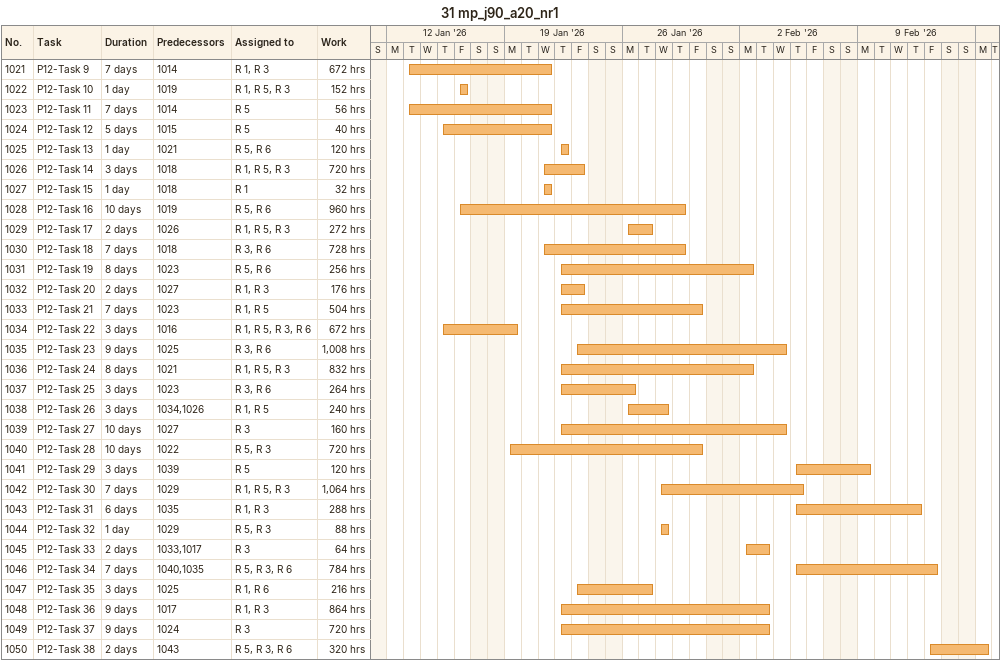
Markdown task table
31 mp_j90_a20_nr1

| ID | Task | Duration | Start | Finish | Predecessors | Resources | Work (h) |
|---|---|---|---|---|---|---|---|
| 1021 | P12-Task 9 | 7d | 2026-01-13 | 2026-01-21 | 1014 | R 1, R 3 | 672 |
| 1022 | P12-Task 10 | 1d | 2026-01-16 | 2026-01-16 | 1019 | R 1, R 5, R 3 | 152 |
| 1023 | P12-Task 11 | 7d | 2026-01-13 | 2026-01-21 | 1014 | R 5 | 56 |
| 1024 | P12-Task 12 | 5d | 2026-01-15 | 2026-01-21 | 1015 | R 5 | 40 |
| 1025 | P12-Task 13 | 1d | 2026-01-22 | 2026-01-22 | 1021 | R 5, R 6 | 120 |
| 1026 | P12-Task 14 | 3d | 2026-01-21 | 2026-01-23 | 1018 | R 1, R 5, R 3 | 720 |
| 1027 | P12-Task 15 | 1d | 2026-01-21 | 2026-01-21 | 1018 | R 1 | 32 |
| 1028 | P12-Task 16 | 10d | 2026-01-16 | 2026-01-29 | 1019 | R 5, R 6 | 960 |
| 1029 | P12-Task 17 | 2d | 2026-01-26 | 2026-01-27 | 1026 | R 1, R 5, R 3 | 272 |
| 1030 | P12-Task 18 | 7d | 2026-01-21 | 2026-01-29 | 1018 | R 3, R 6 | 728 |
| 1031 | P12-Task 19 | 8d | 2026-01-22 | 2026-02-02 | 1023 | R 5, R 6 | 256 |
| 1032 | P12-Task 20 | 2d | 2026-01-22 | 2026-01-23 | 1027 | R 1, R 3 | 176 |
| 1033 | P12-Task 21 | 7d | 2026-01-22 | 2026-01-30 | 1023 | R 1, R 5 | 504 |
| 1034 | P12-Task 22 | 3d | 2026-01-15 | 2026-01-19 | 1016 | R 1, R 5, R 3, R 6 | 672 |
| 1035 | P12-Task 23 | 9d | 2026-01-23 | 2026-02-04 | 1025 | R 3, R 6 | 1008 |
| 1036 | P12-Task 24 | 8d | 2026-01-22 | 2026-02-02 | 1021 | R 1, R 5, R 3 | 832 |
| 1037 | P12-Task 25 | 3d | 2026-01-22 | 2026-01-26 | 1023 | R 3, R 6 | 264 |
| 1038 | P12-Task 26 | 3d | 2026-01-26 | 2026-01-28 | 1034, 1026 | R 1, R 5 | 240 |
| 1039 | P12-Task 27 | 10d | 2026-01-22 | 2026-02-04 | 1027 | R 3 | 160 |
| 1040 | P12-Task 28 | 10d | 2026-01-19 | 2026-01-30 | 1022 | R 5, R 3 | 720 |
| 1041 | P12-Task 29 | 3d | 2026-02-05 | 2026-02-09 | 1039 | R 5 | 120 |
| 1042 | P12-Task 30 | 7d | 2026-01-28 | 2026-02-05 | 1029 | R 1, R 5, R 3 | 1064 |
| 1043 | P12-Task 31 | 6d | 2026-02-05 | 2026-02-12 | 1035 | R 1, R 3 | 288 |
| 1044 | P12-Task 32 | 1d | 2026-01-28 | 2026-01-28 | 1029 | R 5, R 3 | 88 |
| 1045 | P12-Task 33 | 2d | 2026-02-02 | 2026-02-03 | 1033, 1017 | R 3 | 64 |
| 1046 | P12-Task 34 | 7d | 2026-02-05 | 2026-02-13 | 1040, 1035 | R 5, R 3, R 6 | 784 |
| 1047 | P12-Task 35 | 3d | 2026-01-23 | 2026-01-27 | 1025 | R 1, R 6 | 216 |
| 1048 | P12-Task 36 | 9d | 2026-01-22 | 2026-02-03 | 1017 | R 1, R 3 | 864 |
| 1049 | P12-Task 37 | 9d | 2026-01-22 | 2026-02-03 | 1024 | R 3 | 720 |
| 1050 | P12-Task 38 | 2d | 2026-02-13 | 2026-02-16 | 1043 | R 5, R 3, R 6 | 320 |
